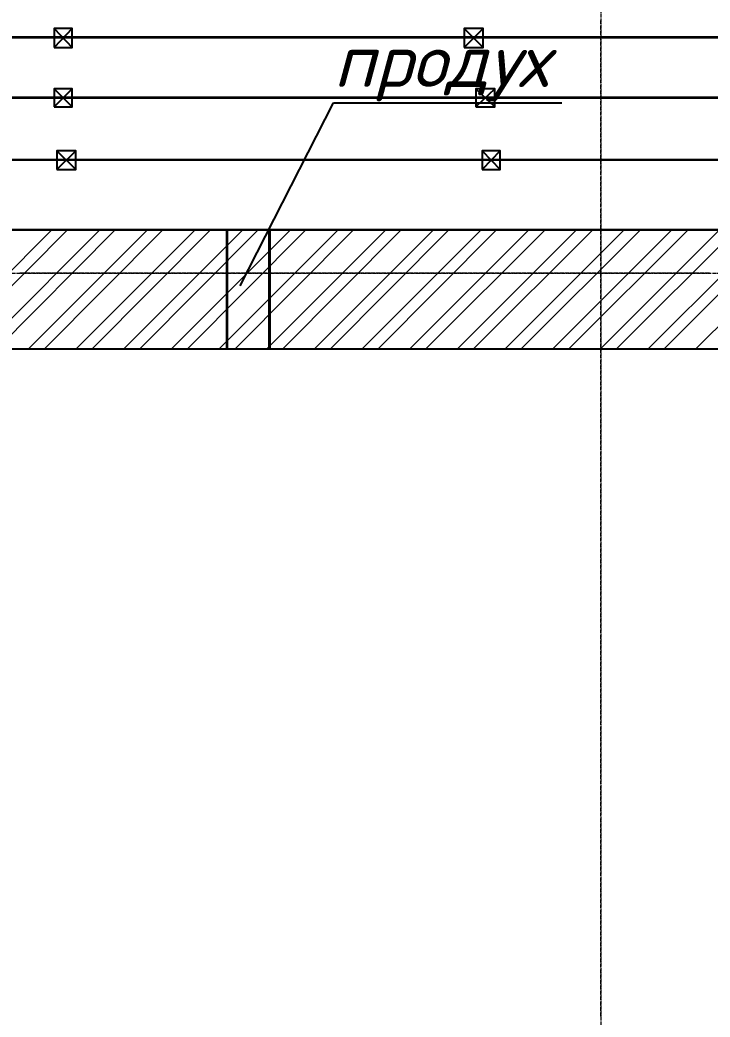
# Model space of a CAD drawing. Header units: millimetres. Extents: x -10178924 to 11692288, y -947381 to 58396.
# Drawn here: x 755523 to 758772, y -796094 to -791397 of the extents above; entities that cross this region are included whole.
import ezdxf

# ---------------------------------------------------------------- set-up
doc = ezdxf.new("R2010")
doc.units = ezdxf.units.MM
doc.linetypes.add('осевая', pattern=[50.8, 31.75, -6.35, 6.35, -6.35])
for name, color, linetype, lineweight in [('PDF _0', 7, 'Continuous', 9), ('перегородки нов.', 112, 'Continuous', 30), ('Размеры осевые', 153, 'Continuous', 9), ('Стены.1', 7, 'Continuous', 25), ('Текст 0.09', 250, 'Continuous', 5), ('ШТРИХОВКА', 252, 'Continuous', 15)]:
    doc.layers.add(name, color=color, linetype=linetype, lineweight=lineweight)
for name, color, linetype in [('PDF _ВК_В1', 5, 'Continuous'), ('PDF _ВК_Т3', 1, 'Continuous'), ('PDF _ВК_Т4', 6, 'Continuous'), ('PDF _перегородки нов.', 7, 'Continuous'), ('PDF _Стены.1', 7, 'Continuous')]:
    doc.layers.add(name, color=color, linetype=linetype)
doc.layers.add('PDF _Размеры осевые', color=7, linetype='Continuous', true_color=0x5d6970)
doc.layers.add('PDF _штриховка', color=7, linetype='Continuous', true_color=0x95834a)
doc.styles.add('НТПИ_ТИ', font='isocpeui.ttf', dxfattribs={"height": 250})

# ---------------------------------------------------------------- blocks, each defined once
blk = doc.blocks.new('A$C5282721b')
at = {"layer": 'ШТРИХОВКА', "ltscale": 100, "true_color": 0x000000, "transparency": 33554687}
h = blk.add_hatch(dxfattribs=at)
h.set_pattern_fill('ANSI31', color=18, scale=50)
h.set_pattern_definition([(45, (-79853.19, 25128.16), (-112.2532, 112.2532), [])])
h.paths.add_polyline_path([(30308.806, -10037.639), (30340.503, -10057.45), (30340.503, -9982.609)], flags=16)
h.paths.add_polyline_path([(29940.503, -9500.003), (30274.939, -9500.003), (30340.503, -9500.003), (30340.503, -8858.185), (29940.503, -8858.185)])
h.paths.add_polyline_path([(30340.503, -9510.106), (29940.503, -9505.804), (29940.503, -15302.111), (27792.557, -15302.111), (27792.557, -15862.111), (30500.503, -15862.111), (30500.503, -12156.906), (44179.391, -12156.906), (44179.391, -11596.906), (30340.503, -11596.906)])
at = {"layer": 'перегородки нов.', "color": 18, "ltscale": 100, "true_color": 0x000000, "transparency": 33554687}
for p, q in [((34140.503, -12156.906), (34140.503, -11596.906)), ((34340.503, -12156.906), (34340.503, -11596.906))]:
    blk.add_line(p, q, dxfattribs=at)
at = {"layer": 'Размеры осевые', "color": 251, "linetype": 'осевая', "ltscale": 0.5, "transparency": 33554687}
for p, q in [((35900, -19000), (35900, 1500)), ((-9750, -11800), (57900, -11800))]:
    blk.add_line(p, q, dxfattribs=at)
at = {"layer": 'Стены.1', "color": 18, "linetype": 'Continuous', "true_color": 0x000000, "transparency": 33554687, "flags": 128}
for points in [[(46664.121, -11596.906), (30340.503, -11596.906)], [(54269.391, -12156.906), (30500.503, -12156.906)]]:
    blk.add_lwpolyline(points, dxfattribs=at)
at = {"layer": 'Текст 0.09', "linetype": 'ByBlock', "lineweight": -2, "ltscale": 100, "transparency": 33554687}
blk.add_line((34639.973, -10997.574), (34640.333, -10997.574), dxfattribs=at)
blk.add_line((34639.973, -10997.574), (34640.333, -10997.574), dxfattribs=at)
for points in [[(34200.574, -11859.854), (34639.973, -10997.574)], [(34200.574, -11859.854), (34639.973, -10997.574)], [(34640.333, -10997.574), (35715.612, -10997.574)], [(34640.333, -10997.574), (35715.612, -10997.574)]]:
    blk.add_lwpolyline(points, dxfattribs=at)
at = {"layer": 'Текст 0.09', "ltscale": 100, "transparency": 33554687}
blk.add_solid([(34200.601, -11859.868), (34200.493, -11860.014), (34200.548, -11859.84)], dxfattribs=at)
blk.add_solid([(34200.601, -11859.868), (34200.493, -11860.014), (34200.548, -11859.84)], dxfattribs=at)
at = {"layer": 'Текст 0.09', "color": 7, "ltscale": 100, "transparency": 33554687, "insert": (34640.423, -10672.574), "char_height": 250, "attachment_point": 1, "style": 'НТПИ_ТИ'}
blk.add_mtext('продух', dxfattribs=at)
blk.add_mtext('продух', dxfattribs=at)

msp = doc.modelspace()

# ---------------------------------------------------------------- linework, layer by layer
at = {"layer": 'PDF _0', "lineweight": 25}
for points in [[(755683.6, -791526.3), (755768.2, -791526.3), (755768.2, -791437.4), (755683.6, -791437.4)], [(757614, -791526.3), (757702.9, -791526.3), (757702.9, -791437.4), (757614, -791437.4)], [(755683.6, -791805.7), (755768.2, -791805.7), (755768.2, -791721), (755683.6, -791721)], [(757669, -791805.7), (757757.9, -791805.7), (757757.9, -791721), (757669, -791721)], [(755696.3, -792102), (755785.2, -792102), (755785.2, -792013.1), (755696.3, -792013.1)], [(757698.7, -792102), (757783.3, -792102), (757783.3, -792013.1), (757698.7, -792013.1)]]:
    msp.add_lwpolyline(points, close=True, dxfattribs=at)
for points in [[(755683.6, -791437.4), (755768.2, -791526.3)], [(755768.3, -791437.4), (755683.6, -791526.3)], [(757614, -791437.4), (757702.9, -791526.3)], [(757702.9, -791437.4), (757614, -791526.3)], [(755683.6, -791721), (755768.2, -791805.7)], [(755768.3, -791721), (755683.6, -791805.7)], [(757669, -791721), (757757.9, -791805.7)], [(757757.9, -791721), (757669, -791805.7)], [(755696.3, -792013.1), (755785.2, -792102)], [(755785.2, -792013.1), (755696.3, -792102)], [(757698.7, -792013.1), (757783.3, -792102)], [(757783.3, -792013.1), (757698.7, -792102)]]:
    msp.add_lwpolyline(points, dxfattribs=at)
at = {"layer": 'PDF _ВК_В1', "lineweight": 30}
msp.add_lwpolyline([(768798.5, -792055.4), (767151.8, -792055.4), (749773.8, -792055.4)], dxfattribs=at)
at = {"layer": 'PDF _ВК_Т3', "lineweight": 35}
msp.add_lwpolyline([(768680, -791763.3), (767410, -791763.3), (749346.2, -791763.3)], dxfattribs=at)
at = {"layer": 'PDF _ВК_Т4', "lineweight": 35}
msp.add_lwpolyline([(767405.8, -791479.7), (749625.6, -791479.7)], dxfattribs=at)
at = {"layer": 'PDF _перегородки нов.', "lineweight": 30}
for points in [[(756496.4, -792948.7), (756496.4, -792385.6)], [(756695.4, -792948.7), (756695.4, -792385.6)]]:
    msp.add_lwpolyline(points, dxfattribs=at)
at = {"layer": 'PDF _Размеры осевые', "lineweight": 9}
for points in [[(758257.5, -791416.2), (758257.5, -791399.3)], [(758257.5, -791420.4), (758257.5, -791420.4)], [(758257.5, -791441.6), (758257.5, -791424.7)], [(758257.5, -791445.8), (758257.5, -791445.8)], [(758257.5, -791467), (758257.5, -791450.1)], [(758257.5, -791471.2), (758257.5, -791471.2)], [(758257.5, -791492.4), (758257.5, -791475.5)], [(758257.5, -791496.6), (758257.5, -791496.6)], [(758257.5, -791517.8), (758257.5, -791500.9)], [(758257.5, -791522), (758257.5, -791522)], [(758257.5, -791543.2), (758257.5, -791526.3)], [(758257.5, -791547.4), (758257.5, -791547.4)], [(758257.5, -791568.6), (758257.5, -791551.7)], [(758257.5, -791572.8), (758257.5, -791572.8)], [(758257.5, -791594), (758257.5, -791577.1)], [(758257.5, -791598.2), (758257.5, -791598.2)], [(758257.5, -791619.4), (758257.5, -791602.5)], [(758257.5, -791623.6), (758257.5, -791623.6)], [(758257.5, -791644.8), (758257.5, -791627.9)], [(758257.5, -791649), (758257.5, -791649)], [(758257.5, -791670.2), (758257.5, -791653.3)], [(758257.5, -791674.4), (758257.5, -791674.4)], [(758257.5, -791695.6), (758257.5, -791678.7)], [(758257.5, -791699.8), (758257.5, -791699.8)], [(758257.5, -791721), (758257.5, -791704.1)], [(758257.5, -791725.2), (758257.5, -791725.2)], [(758257.5, -791746.4), (758257.5, -791729.5)], [(758257.5, -791750.6), (758257.5, -791750.6)], [(758257.5, -791771.8), (758257.5, -791754.9)], [(758257.5, -791776), (758257.5, -791776)], [(758257.5, -791797.2), (758257.5, -791780.3)], [(758257.5, -791801.4), (758257.5, -791801.4)], [(758257.5, -791822.6), (758257.5, -791805.7)], [(758257.5, -791826.8), (758257.5, -791826.8)], [(758257.5, -791848), (758257.5, -791831.1)], [(758257.5, -791852.2), (758257.5, -791852.2)], [(758257.5, -791873.4), (758257.5, -791856.5)], [(758257.5, -791877.6), (758257.5, -791877.6)], [(758257.5, -791898.8), (758257.5, -791881.9)], [(758257.5, -791903), (758257.5, -791903)], [(758257.5, -791924.2), (758257.5, -791907.3)], [(758257.5, -791928.4), (758257.5, -791928.4)], [(758257.5, -791949.6), (758257.5, -791932.7)], [(758257.5, -791953.8), (758257.5, -791953.8)], [(758257.5, -791975), (758257.5, -791958.1)], [(758257.5, -791979.2), (758257.5, -791979.2)], [(758257.5, -792000.4), (758257.5, -791983.5)], [(758257.5, -792004.6), (758257.5, -792004.6)], [(758257.5, -792025.8), (758257.5, -792008.9)], [(758257.5, -792030), (758257.5, -792030)], [(758257.5, -792051.2), (758257.5, -792034.3)], [(758257.5, -792055.4), (758257.5, -792055.4)], [(758257.5, -792076.6), (758257.5, -792059.7)], [(758257.5, -792080.8), (758257.5, -792080.8)], [(758257.5, -792102), (758257.5, -792085.1)], [(758257.5, -792106.2), (758257.5, -792106.2)], [(758257.5, -792127.4), (758257.5, -792110.5)], [(758257.5, -792131.6), (758257.5, -792131.6)], [(758257.5, -792152.8), (758257.5, -792135.9)], [(758257.5, -792157), (758257.5, -792157)], [(758257.5, -792178.2), (758257.5, -792161.3)], [(758257.5, -792182.4), (758257.5, -792182.4)], [(758257.5, -792203.6), (758257.5, -792186.7)], [(758257.5, -792207.8), (758257.5, -792207.8)], [(758257.5, -792229), (758257.5, -792212.1)], [(758257.5, -792233.2), (758257.5, -792233.2)], [(758257.5, -792254.4), (758257.5, -792237.5)], [(758257.5, -792258.6), (758257.5, -792258.6)], [(758257.5, -792279.8), (758257.5, -792262.9)], [(758257.5, -792284), (758257.5, -792284)], [(758257.5, -792305.2), (758257.5, -792288.3)], [(758257.5, -792309.4), (758257.5, -792309.4)], [(758257.5, -792330.6), (758257.5, -792313.7)], [(758257.5, -792334.8), (758257.5, -792334.8)], [(758257.5, -792356), (758257.5, -792339.1)], [(758257.5, -792360.2), (758257.5, -792360.2)], [(758257.5, -792381.4), (758257.5, -792364.5)], [(758257.5, -792385.6), (758257.5, -792385.6)], [(758257.5, -792406.8), (758257.5, -792389.9)], [(758257.5, -792411), (758257.5, -792411)], [(758257.5, -792432.2), (758257.5, -792415.3)], [(758257.5, -792436.4), (758257.5, -792436.4)], [(758257.5, -792457.6), (758257.5, -792440.7)], [(758257.5, -792461.8), (758257.5, -792461.8)], [(758257.5, -792483), (758257.5, -792466.1)], [(758257.5, -792487.2), (758257.5, -792487.2)], [(758257.5, -792508.4), (758257.5, -792491.5)], [(758257.5, -792512.6), (758257.5, -792512.6)], [(758257.5, -792533.8), (758257.5, -792516.9)], [(758257.5, -792538), (758257.5, -792538)], [(758257.5, -792559.2), (758257.5, -792542.3)], [(755522.7, -792588.8), (755527, -792588.8), (755543.9, -792588.8)], [(755548.1, -792588.8), (755552.4, -792588.8), (755569.3, -792588.8)], [(755573.5, -792588.8), (755577.8, -792588.8), (755594.7, -792588.8)], [(755598.9, -792588.8), (755603.2, -792588.8), (755620.1, -792588.8)], [(755624.3, -792588.8), (755628.6, -792588.8), (755645.5, -792588.8)], [(755649.7, -792588.8), (755654, -792588.8), (755670.9, -792588.8)], [(755675.1, -792588.8), (755679.4, -792588.8), (755696.3, -792588.8)], [(755700.5, -792588.8), (755704.8, -792588.8), (755721.7, -792588.8)], [(755725.9, -792588.8), (755730.2, -792588.8), (755747.1, -792588.8)], [(755751.3, -792588.8), (755755.6, -792588.8), (755772.5, -792588.8)], [(755776.7, -792588.8), (755781, -792588.8), (755797.9, -792588.8)], [(755802.1, -792588.8), (755806.4, -792588.8), (755823.3, -792588.8)], [(755827.5, -792588.8), (755831.8, -792588.8), (755848.7, -792588.8)], [(755852.9, -792588.8), (755857.2, -792588.8), (755874.1, -792588.8)], [(755878.3, -792588.8), (755882.6, -792588.8), (755899.5, -792588.8)], [(755903.7, -792588.8), (755908, -792588.8), (755924.9, -792588.8)], [(755929.1, -792588.8), (755933.4, -792588.8), (755950.3, -792588.8)], [(755954.5, -792588.8), (755958.8, -792588.8), (755975.7, -792588.8)], [(755979.9, -792588.8), (755984.2, -792588.8), (756001.1, -792588.8)], [(756005.3, -792588.8), (756009.6, -792588.8), (756026.5, -792588.8)], [(756030.7, -792588.8), (756035, -792588.8), (756051.9, -792588.8)], [(756056.1, -792588.8), (756060.4, -792588.8), (756077.3, -792588.8)], [(756081.5, -792588.8), (756085.8, -792588.8), (756102.7, -792588.8)], [(756106.9, -792588.8), (756111.2, -792588.8), (756128.1, -792588.8)], [(756132.3, -792588.8), (756136.6, -792588.8), (756153.5, -792588.8)], [(756157.7, -792588.8), (756162, -792588.8), (756178.9, -792588.8)], [(756183.1, -792588.8), (756187.4, -792588.8), (756204.3, -792588.8)], [(756208.5, -792588.8), (756212.8, -792588.8), (756229.7, -792588.8)], [(756233.9, -792588.8), (756238.2, -792588.8), (756255.1, -792588.8)], [(756259.3, -792588.8), (756263.6, -792588.8), (756280.5, -792588.8)], [(756284.7, -792588.8), (756289, -792588.8), (756305.9, -792588.8)], [(756310.1, -792588.8), (756314.4, -792588.8), (756331.3, -792588.8)], [(756335.5, -792588.8), (756339.8, -792588.8), (756356.7, -792588.8)], [(756360.9, -792588.8), (756365.2, -792588.8), (756382.1, -792588.8)], [(756386.3, -792588.8), (756390.6, -792588.8), (756407.5, -792588.8)], [(756411.7, -792588.8), (756416, -792588.8), (756432.9, -792588.8)], [(756437.1, -792588.8), (756441.4, -792588.8), (756458.3, -792588.8)], [(756462.5, -792588.8), (756466.8, -792588.8), (756483.7, -792588.8)], [(756487.9, -792588.8), (756492.2, -792588.8), (756509.1, -792588.8)], [(756513.3, -792588.8), (756517.6, -792588.8), (756534.5, -792588.8)], [(756538.7, -792588.8), (756543, -792588.8), (756559.9, -792588.8)], [(756564.1, -792588.8), (756568.4, -792588.8), (756585.3, -792588.8)], [(756589.5, -792588.8), (756593.8, -792588.8), (756610.7, -792588.8)], [(756614.9, -792588.8), (756619.2, -792588.8), (756636.1, -792588.8)], [(756640.3, -792588.8), (756644.6, -792588.8), (756661.5, -792588.8)], [(756665.7, -792588.8), (756670, -792588.8), (756686.9, -792588.8)], [(756691.1, -792588.8), (756695.4, -792588.8), (756712.3, -792588.8)], [(756716.5, -792588.8), (756720.8, -792588.8), (756737.7, -792588.8)], [(756741.9, -792588.8), (756746.2, -792588.8), (756763.1, -792588.8)], [(756767.3, -792588.8), (756771.6, -792588.8), (756788.5, -792588.8)], [(756792.7, -792588.8), (756797, -792588.8), (756813.9, -792588.8)], [(756818.1, -792588.8), (756822.4, -792588.8), (756839.3, -792588.8)], [(756843.5, -792588.8), (756847.8, -792588.8), (756864.7, -792588.8)], [(756868.9, -792588.8), (756873.2, -792588.8), (756890.1, -792588.8)], [(756894.3, -792588.8), (756898.6, -792588.8), (756915.5, -792588.8)], [(756919.7, -792588.8), (756924, -792588.8), (756940.9, -792588.8)], [(756945.1, -792588.8), (756949.4, -792588.8), (756966.3, -792588.8)], [(756970.5, -792588.8), (756974.8, -792588.8), (756991.7, -792588.8)], [(756995.9, -792588.8), (757000.2, -792588.8), (757017.1, -792588.8)], [(757021.3, -792588.8), (757025.6, -792588.8), (757042.5, -792588.8)], [(757046.7, -792588.8), (757051, -792588.8), (757067.9, -792588.8)], [(757072.1, -792588.8), (757076.4, -792588.8), (757093.3, -792588.8)], [(757097.5, -792588.8), (757101.8, -792588.8), (757118.7, -792588.8)], [(757122.9, -792588.8), (757127.2, -792588.8), (757144.1, -792588.8)], [(757148.3, -792588.8), (757152.6, -792588.8), (757169.5, -792588.8)], [(757173.7, -792588.8), (757178, -792588.8), (757194.9, -792588.8)], [(757199.1, -792588.8), (757203.4, -792588.8), (757220.3, -792588.8)], [(757224.5, -792588.8), (757228.8, -792588.8), (757245.7, -792588.8)], [(757249.9, -792588.8), (757254.2, -792588.8), (757271.1, -792588.8)], [(757275.3, -792588.8), (757279.6, -792588.8), (757296.5, -792588.8)], [(757300.7, -792588.8), (757305, -792588.8), (757321.9, -792588.8)], [(757326.1, -792588.8), (757330.4, -792588.8), (757347.3, -792588.8)], [(757351.5, -792588.8), (757355.8, -792588.8), (757372.7, -792588.8)], [(757376.9, -792588.8), (757381.2, -792588.8), (757398.1, -792588.8)], [(757402.3, -792588.8), (757406.6, -792588.8), (757423.5, -792588.8)], [(757427.7, -792588.8), (757432, -792588.8), (757448.9, -792588.8)], [(757453.1, -792588.8), (757457.4, -792588.8), (757474.3, -792588.8)], [(757478.5, -792588.8), (757482.8, -792588.8), (757499.7, -792588.8)], [(757503.9, -792588.8), (757508.2, -792588.8), (757525.1, -792588.8)], [(757529.3, -792588.8), (757533.6, -792588.8), (757550.5, -792588.8)], [(757554.7, -792588.8), (757559, -792588.8), (757575.9, -792588.8)], [(757580.1, -792588.8), (757584.4, -792588.8), (757601.3, -792588.8)], [(757605.5, -792588.8), (757609.8, -792588.8), (757626.7, -792588.8)], [(757630.9, -792588.8), (757635.2, -792588.8), (757652.1, -792588.8)], [(757656.3, -792588.8), (757660.6, -792588.8), (757677.5, -792588.8)], [(757681.7, -792588.8), (757686, -792588.8), (757702.9, -792588.8)], [(757707.1, -792588.8), (757711.4, -792588.8), (757728.3, -792588.8)], [(757732.5, -792588.8), (757736.8, -792588.8), (757753.7, -792588.8)], [(757757.9, -792588.8), (757762.2, -792588.8), (757779.1, -792588.8)], [(757783.3, -792588.8), (757787.6, -792588.8), (757804.5, -792588.8)], [(757808.7, -792588.8), (757813, -792588.8), (757829.9, -792588.8)], [(757834.1, -792588.8), (757838.4, -792588.8), (757855.3, -792588.8)], [(757859.5, -792588.8), (757863.8, -792588.8), (757880.7, -792588.8)], [(757884.9, -792588.8), (757889.2, -792588.8), (757906.1, -792588.8)], [(757910.3, -792588.8), (757914.6, -792588.8), (757931.5, -792588.8)], [(757935.7, -792588.8), (757940, -792588.8), (757956.9, -792588.8)], [(757961.1, -792588.8), (757965.4, -792588.8), (757982.3, -792588.8)], [(757986.5, -792588.8), (757990.8, -792588.8), (758007.7, -792588.8)], [(758011.9, -792588.8), (758016.2, -792588.8), (758033.1, -792588.8)], [(758037.3, -792588.8), (758041.6, -792588.8), (758058.5, -792588.8)], [(758062.7, -792588.8), (758067, -792588.8), (758083.9, -792588.8)], [(758088.1, -792588.8), (758092.4, -792588.8), (758109.3, -792588.8)], [(758113.5, -792588.8), (758117.8, -792588.8), (758134.7, -792588.8)], [(758138.9, -792588.8), (758143.2, -792588.8), (758160.1, -792588.8)], [(758164.3, -792588.8), (758168.6, -792588.8), (758185.5, -792588.8)], [(758189.7, -792588.8), (758194, -792588.8), (758210.9, -792588.8)], [(758215.1, -792588.8), (758219.4, -792588.8), (758236.3, -792588.8)], [(758240.5, -792588.8), (758244.8, -792588.8), (758261.7, -792588.8)], [(758257.5, -792563.4), (758257.5, -792563.4)], [(758257.5, -792584.6), (758257.5, -792567.7)], [(758257.5, -792588.8), (758257.5, -792588.8)], [(758257.5, -792610), (758257.5, -792593.1)], [(758265.9, -792588.8), (758270.2, -792588.8), (758287.1, -792588.8)], [(758291.3, -792588.8), (758295.6, -792588.8), (758312.5, -792588.8)], [(758316.7, -792588.8), (758321, -792588.8), (758337.9, -792588.8)], [(758342.1, -792588.8), (758346.4, -792588.8), (758363.3, -792588.8)], [(758367.5, -792588.8), (758371.8, -792588.8), (758388.7, -792588.8)], [(758392.9, -792588.8), (758397.2, -792588.8), (758414.1, -792588.8)], [(758418.3, -792588.8), (758422.6, -792588.8), (758439.5, -792588.8)], [(758443.7, -792588.8), (758448, -792588.8), (758464.9, -792588.8)], [(758469.1, -792588.8), (758473.4, -792588.8), (758490.3, -792588.8)], [(758494.5, -792588.8), (758498.8, -792588.8), (758515.7, -792588.8)], [(758519.9, -792588.8), (758524.2, -792588.8), (758541.1, -792588.8)], [(758545.3, -792588.8), (758549.6, -792588.8), (758566.5, -792588.8)], [(758570.7, -792588.8), (758575, -792588.8), (758591.9, -792588.8)], [(758596.1, -792588.8), (758600.4, -792588.8), (758617.3, -792588.8)], [(758621.5, -792588.8), (758625.8, -792588.8), (758642.7, -792588.8)], [(758646.9, -792588.8), (758651.2, -792588.8), (758668.1, -792588.8)], [(758672.3, -792588.8), (758676.6, -792588.8), (758693.5, -792588.8)], [(758697.7, -792588.8), (758702, -792588.8), (758718.9, -792588.8)], [(758723.1, -792588.8), (758727.4, -792588.8), (758744.3, -792588.8)], [(758748.5, -792588.8), (758752.8, -792588.8), (758769.7, -792588.8)], [(758257.5, -792614.2), (758257.5, -792614.2)], [(758257.5, -792635.4), (758257.5, -792618.5)], [(758257.5, -792639.6), (758257.5, -792639.6)], [(758257.5, -792660.8), (758257.5, -792643.9)], [(758257.5, -792665), (758257.5, -792665)], [(758257.5, -792686.2), (758257.5, -792669.3)], [(758257.5, -792690.4), (758257.5, -792690.4)], [(758257.5, -792711.6), (758257.5, -792694.7)], [(758257.5, -792715.8), (758257.5, -792715.8)], [(758257.5, -792737), (758257.5, -792720.1)], [(758257.5, -792741.2), (758257.5, -792741.2)], [(758257.5, -792762.4), (758257.5, -792745.5)], [(758257.5, -792766.6), (758257.5, -792766.6)], [(758257.5, -792787.8), (758257.5, -792770.9)], [(758257.5, -792792), (758257.5, -792792)], [(758257.5, -792813.2), (758257.5, -792796.3)], [(758257.5, -792817.4), (758257.5, -792817.4)], [(758257.5, -792838.6), (758257.5, -792821.7)], [(758257.5, -792842.8), (758257.5, -792842.8)], [(758257.5, -792864), (758257.5, -792847.1)], [(758257.5, -792868.2), (758257.5, -792868.2)], [(758257.5, -792889.4), (758257.5, -792872.5)], [(758257.5, -792893.6), (758257.5, -792893.6)], [(758257.5, -792914.8), (758257.5, -792897.9)], [(758257.5, -792919), (758257.5, -792919)], [(758257.5, -792940.2), (758257.5, -792923.3)], [(758257.5, -792944.4), (758257.5, -792944.4)], [(758257.5, -792965.6), (758257.5, -792948.7)], [(758257.5, -792969.8), (758257.5, -792969.8)], [(758257.5, -792991), (758257.5, -792974.1)], [(758257.5, -792995.2), (758257.5, -792995.2)], [(758257.5, -793016.4), (758257.5, -792999.5)], [(758257.5, -793020.6), (758257.5, -793020.6)], [(758257.5, -793041.8), (758257.5, -793024.9)], [(758257.5, -793046), (758257.5, -793046)], [(758257.5, -793067.2), (758257.5, -793050.3)], [(758257.5, -793071.4), (758257.5, -793071.4)], [(758257.5, -793092.6), (758257.5, -793075.7)], [(758257.5, -793096.8), (758257.5, -793096.8)], [(758257.5, -793118), (758257.5, -793101.1)], [(758257.5, -793122.2), (758257.5, -793122.2)], [(758257.5, -793143.4), (758257.5, -793126.5)], [(758257.5, -793147.6), (758257.5, -793147.6)], [(758257.5, -793168.8), (758257.5, -793151.9)], [(758257.5, -793173), (758257.5, -793173)], [(758257.5, -793194.2), (758257.5, -793177.3)], [(758257.5, -793198.4), (758257.5, -793198.4)], [(758257.5, -793219.6), (758257.5, -793202.7)], [(758257.5, -793223.8), (758257.5, -793223.8)], [(758257.5, -793245), (758257.5, -793228.1)], [(758257.5, -793249.2), (758257.5, -793249.2)], [(758257.5, -793270.4), (758257.5, -793253.5)], [(758257.5, -793274.6), (758257.5, -793274.6)], [(758257.5, -793295.8), (758257.5, -793278.9)], [(758257.5, -793300), (758257.5, -793300)], [(758257.5, -793321.2), (758257.5, -793304.3)], [(758257.5, -793325.4), (758257.5, -793325.4)], [(758257.5, -793346.6), (758257.5, -793329.7)], [(758257.5, -793350.8), (758257.5, -793350.8)], [(758257.5, -793372), (758257.5, -793355.1)], [(758257.5, -793376.2), (758257.5, -793376.2)], [(758257.5, -793397.4), (758257.5, -793380.5)], [(758257.5, -793401.6), (758257.5, -793401.6)], [(758257.5, -793422.8), (758257.5, -793405.9)], [(758257.5, -793427), (758257.5, -793427)], [(758257.5, -793448.2), (758257.5, -793431.3)], [(758257.5, -793452.4), (758257.5, -793452.4)], [(758257.5, -793473.6), (758257.5, -793456.7)], [(758257.5, -793477.8), (758257.5, -793477.8)], [(758257.5, -793499), (758257.5, -793482.1)], [(758257.5, -793503.2), (758257.5, -793503.2)], [(758257.5, -793524.4), (758257.5, -793507.5)], [(758257.5, -793528.6), (758257.5, -793528.6)], [(758257.5, -793549.8), (758257.5, -793532.9)], [(758257.5, -793554), (758257.5, -793554)], [(758257.5, -793575.2), (758257.5, -793558.3)], [(758257.5, -793579.4), (758257.5, -793579.4)], [(758257.5, -793600.6), (758257.5, -793583.7)], [(758257.5, -793604.8), (758257.5, -793604.8)], [(758257.5, -793626), (758257.5, -793609.1)], [(758257.5, -793630.2), (758257.5, -793630.2)], [(758257.5, -793651.4), (758257.5, -793634.5)], [(758257.5, -793655.6), (758257.5, -793655.6)], [(758257.5, -793676.8), (758257.5, -793659.9)], [(758257.5, -793681), (758257.5, -793681)], [(758257.5, -793702.2), (758257.5, -793685.3)], [(758257.5, -793706.4), (758257.5, -793706.4)], [(758257.5, -793727.6), (758257.5, -793710.7)], [(758257.5, -793731.8), (758257.5, -793731.8)], [(758257.5, -793753), (758257.5, -793736.1)], [(758257.5, -793757.2), (758257.5, -793757.2)], [(758257.5, -793778.4), (758257.5, -793761.5)], [(758257.5, -793782.6), (758257.5, -793782.6)], [(758257.5, -793803.8), (758257.5, -793786.9)], [(758257.5, -793808), (758257.5, -793808)], [(758257.5, -793829.2), (758257.5, -793812.3)], [(758257.5, -793833.4), (758257.5, -793833.4)], [(758257.5, -793854.6), (758257.5, -793837.7)], [(758257.5, -793858.8), (758257.5, -793858.8)], [(758257.5, -793880), (758257.5, -793863.1)], [(758257.5, -793884.2), (758257.5, -793884.2)], [(758257.5, -793905.4), (758257.5, -793888.5)], [(758257.5, -793909.6), (758257.5, -793909.6)], [(758257.5, -793930.8), (758257.5, -793913.9)], [(758257.5, -793935), (758257.5, -793935)], [(758257.5, -793956.2), (758257.5, -793939.3)], [(758257.5, -793960.4), (758257.5, -793960.4)], [(758257.5, -793981.6), (758257.5, -793964.7)], [(758257.5, -793985.8), (758257.5, -793985.8)], [(758257.5, -794007), (758257.5, -793990.1)], [(758257.5, -794011.2), (758257.5, -794011.2)], [(758257.5, -794032.4), (758257.5, -794015.5)], [(758257.5, -794036.6), (758257.5, -794036.6)], [(758257.5, -794057.8), (758257.5, -794040.9)], [(758257.5, -794062), (758257.5, -794062)], [(758257.5, -794083.2), (758257.5, -794066.3)], [(758257.5, -794087.4), (758257.5, -794087.4)], [(758257.5, -794108.6), (758257.5, -794091.7)], [(758257.5, -794112.8), (758257.5, -794112.8)], [(758257.5, -794134), (758257.5, -794117.1)], [(758257.5, -794138.2), (758257.5, -794138.2)], [(758257.5, -794159.4), (758257.5, -794142.5)], [(758257.5, -794163.6), (758257.5, -794163.6)], [(758257.5, -794184.8), (758257.5, -794167.9)], [(758257.5, -794189), (758257.5, -794189)], [(758257.5, -794210.2), (758257.5, -794193.3)], [(758257.5, -794214.4), (758257.5, -794214.4)], [(758257.5, -794235.6), (758257.5, -794218.7)], [(758257.5, -794239.8), (758257.5, -794239.8)], [(758257.5, -794261), (758257.5, -794244.1)], [(758257.5, -794265.2), (758257.5, -794265.2)], [(758257.5, -794286.4), (758257.5, -794269.5)], [(758257.5, -794290.6), (758257.5, -794290.6)], [(758257.5, -794311.8), (758257.5, -794294.9)], [(758257.5, -794316), (758257.5, -794316)], [(758257.5, -794337.2), (758257.5, -794320.3)], [(758257.5, -794341.4), (758257.5, -794341.4)], [(758257.5, -794362.6), (758257.5, -794345.7)], [(758257.5, -794366.8), (758257.5, -794366.8)], [(758257.5, -794388), (758257.5, -794371.1)], [(758257.5, -794392.2), (758257.5, -794392.2)], [(758257.5, -794413.4), (758257.5, -794396.5)], [(758257.5, -794417.6), (758257.5, -794417.6)], [(758257.5, -794438.8), (758257.5, -794421.9)], [(758257.5, -794443), (758257.5, -794443)], [(758257.5, -794464.2), (758257.5, -794447.3)], [(758257.5, -794468.4), (758257.5, -794468.4)], [(758257.5, -794489.6), (758257.5, -794472.7)], [(758257.5, -794493.8), (758257.5, -794493.8)], [(758257.5, -794515), (758257.5, -794498.1)], [(758257.5, -794519.2), (758257.5, -794519.2)], [(758257.5, -794540.4), (758257.5, -794523.5)], [(758257.5, -794544.6), (758257.5, -794544.6)], [(758257.5, -794565.8), (758257.5, -794548.9)], [(758257.5, -794570), (758257.5, -794570)], [(758257.5, -794591.2), (758257.5, -794574.3)], [(758257.5, -794595.4), (758257.5, -794595.4)], [(758257.5, -794616.6), (758257.5, -794599.7)], [(758257.5, -794620.8), (758257.5, -794620.8)], [(758257.5, -794642), (758257.5, -794625.1)], [(758257.5, -794646.2), (758257.5, -794646.2)], [(758257.5, -794667.4), (758257.5, -794650.5)], [(758257.5, -794671.6), (758257.5, -794671.6)], [(758257.5, -794692.8), (758257.5, -794675.9)], [(758257.5, -794697), (758257.5, -794697)], [(758257.5, -794718.2), (758257.5, -794701.3)], [(758257.5, -794722.4), (758257.5, -794722.4)], [(758257.5, -794743.6), (758257.5, -794726.7)], [(758257.5, -794747.8), (758257.5, -794747.8)], [(758257.5, -794769), (758257.5, -794752.1)], [(758257.5, -794773.2), (758257.5, -794773.2)], [(758257.5, -794794.4), (758257.5, -794777.5)], [(758257.5, -794798.6), (758257.5, -794798.6)], [(758257.5, -794819.8), (758257.5, -794802.9)], [(758257.5, -794824), (758257.5, -794824)], [(758257.5, -794845.2), (758257.5, -794828.3)], [(758257.5, -794849.4), (758257.5, -794849.4)], [(758257.5, -794870.6), (758257.5, -794853.7)], [(758257.5, -794874.8), (758257.5, -794874.8)], [(758257.5, -794896), (758257.5, -794879.1)], [(758257.5, -794900.2), (758257.5, -794900.2)], [(758257.5, -794921.4), (758257.5, -794904.5)], [(758257.5, -794925.6), (758257.5, -794925.6)], [(758257.5, -794946.8), (758257.5, -794929.9)], [(758257.5, -794951), (758257.5, -794951)], [(758257.5, -794972.2), (758257.5, -794955.3)], [(758257.5, -794976.4), (758257.5, -794976.4)], [(758257.5, -794997.6), (758257.5, -794980.7)], [(758257.5, -795001.8), (758257.5, -795001.8)], [(758257.5, -795023), (758257.5, -795006.1)], [(758257.5, -795027.2), (758257.5, -795027.2)], [(758257.5, -795048.4), (758257.5, -795031.5)], [(758257.5, -795052.6), (758257.5, -795052.6)], [(758257.5, -795073.8), (758257.5, -795056.9)], [(758257.5, -795078), (758257.5, -795078)], [(758257.5, -795099.2), (758257.5, -795082.3)], [(758257.5, -795103.4), (758257.5, -795103.4)], [(758257.5, -795124.6), (758257.5, -795107.7)], [(758257.5, -795128.8), (758257.5, -795128.8)], [(758257.5, -795150), (758257.5, -795133.1)], [(758257.5, -795154.2), (758257.5, -795154.2)], [(758257.5, -795175.4), (758257.5, -795158.5)], [(758257.5, -795179.6), (758257.5, -795179.6)], [(758257.5, -795200.8), (758257.5, -795183.9)], [(758257.5, -795205), (758257.5, -795205)], [(758257.5, -795226.2), (758257.5, -795209.3)], [(758257.5, -795230.4), (758257.5, -795230.4)], [(758257.5, -795251.6), (758257.5, -795234.7)], [(758257.5, -795255.8), (758257.5, -795255.8)], [(758257.5, -795277), (758257.5, -795260.1)], [(758257.5, -795281.2), (758257.5, -795281.2)], [(758257.5, -795302.4), (758257.5, -795285.5)], [(758257.5, -795306.6), (758257.5, -795306.6)], [(758257.5, -795327.8), (758257.5, -795310.9)], [(758257.5, -795332), (758257.5, -795332)], [(758257.5, -795353.2), (758257.5, -795336.3)], [(758257.5, -795357.4), (758257.5, -795357.4)], [(758257.5, -795378.6), (758257.5, -795361.7)], [(758257.5, -795382.8), (758257.5, -795382.8)], [(758257.5, -795404), (758257.5, -795387.1)], [(758257.5, -795408.2), (758257.5, -795408.2)], [(758257.5, -795429.4), (758257.5, -795412.5)], [(758257.5, -795433.7), (758257.5, -795433.7)], [(758257.5, -795454.8), (758257.5, -795437.9)], [(758257.5, -795459.1), (758257.5, -795459.1)], [(758257.5, -795480.2), (758257.5, -795463.3)], [(758257.5, -795484.4), (758257.5, -795484.4)], [(758257.5, -795505.6), (758257.5, -795488.7)], [(758257.5, -795509.8), (758257.5, -795509.8)], [(758257.5, -795531), (758257.5, -795514.1)], [(758257.5, -795535.2), (758257.5, -795535.2)], [(758257.5, -795556.4), (758257.5, -795539.5)], [(758257.5, -795560.7), (758257.5, -795560.7)], [(758257.5, -795581.8), (758257.5, -795564.9)], [(758257.5, -795586.1), (758257.5, -795586.1)], [(758257.5, -795607.2), (758257.5, -795590.3)], [(758257.5, -795611.4), (758257.5, -795611.4)], [(758257.5, -795632.6), (758257.5, -795615.7)], [(758257.5, -795636.8), (758257.5, -795636.8)], [(758257.5, -795658), (758257.5, -795641.1)], [(758257.5, -795662.3), (758257.5, -795662.3)], [(758257.5, -795683.4), (758257.5, -795666.5)], [(758257.5, -795687.7), (758257.5, -795687.7)], [(758257.5, -795708.8), (758257.5, -795691.9)], [(758257.5, -795713.1), (758257.5, -795713.1)], [(758257.5, -795734.2), (758257.5, -795717.3)], [(758257.5, -795738.4), (758257.5, -795738.4)], [(758257.5, -795759.6), (758257.5, -795742.7)], [(758257.5, -795763.8), (758257.5, -795763.8)], [(758257.5, -795785), (758257.5, -795768.1)], [(758257.5, -795789.3), (758257.5, -795789.3)], [(758257.5, -795810.4), (758257.5, -795793.5)], [(758257.5, -795814.7), (758257.5, -795814.7)], [(758257.5, -795835.8), (758257.5, -795818.9)], [(758257.5, -795840.1), (758257.5, -795840.1)], [(758257.5, -795861.2), (758257.5, -795844.3)], [(758257.5, -795865.5), (758257.5, -795865.5)], [(758257.5, -795886.6), (758257.5, -795869.7)], [(758257.5, -795890.9), (758257.5, -795890.9)], [(758257.5, -795912), (758257.5, -795895.1)], [(758257.5, -795916.3), (758257.5, -795916.3)], [(758257.5, -795937.4), (758257.5, -795920.5)], [(758257.5, -795941.7), (758257.5, -795941.7)], [(758257.5, -795962.8), (758257.5, -795945.9)], [(758257.5, -795967.1), (758257.5, -795967.1)], [(758257.5, -795988.2), (758257.5, -795971.3)], [(758257.5, -795992.5), (758257.5, -795992.5)], [(758257.5, -796013.6), (758257.5, -795996.7)], [(758257.5, -796017.9), (758257.5, -796017.9)], [(758257.5, -796039), (758257.5, -796022.1)], [(758257.5, -796043.3), (758257.5, -796043.3)], [(758257.5, -796064.4), (758257.5, -796047.5)], [(758257.5, -796068.7), (758257.5, -796068.7)], [(758257.5, -796089.8), (758257.5, -796072.9)]]:
    msp.add_lwpolyline(points, dxfattribs=at)
at = {"layer": 'PDF _Стены.1', "lineweight": 25}
for points in [[(769018.7, -792385.6), (752695.5, -792385.6)], [(776626, -792948.7), (752856.7, -792948.7)]]:
    msp.add_lwpolyline(points, dxfattribs=at)
at = {"layer": 'PDF _штриховка', "color": 251, "lineweight": 5, "true_color": 0x636466}
for points in [[(755188.3, -792948.7), (755747.1, -792385.6)], [(755412.7, -792948.7), (755971.4, -792385.6)], [(755637, -792948.7), (756195.8, -792385.6)], [(755861.4, -792948.7), (756420.2, -792385.6)], [(756085.8, -792948.7), (756644.5, -792385.6)], [(756310.1, -792948.7), (756868.9, -792385.6)], [(756534.5, -792948.7), (757093.3, -792385.6)], [(756758.9, -792948.7), (757317.6, -792385.6)], [(756983.2, -792948.7), (757542, -792385.6)], [(757207.6, -792948.7), (757766.4, -792385.6)], [(757432, -792948.7), (757995, -792385.6)], [(757656.3, -792948.7), (758219.3, -792385.6)], [(757880.7, -792948.7), (758443.7, -792385.6)], [(758105.1, -792948.7), (758668.1, -792385.6)], [(758329.4, -792948.7), (758892.5, -792385.6)], [(758553.8, -792948.7), (759116.8, -792385.6)]]:
    msp.add_lwpolyline(points, dxfattribs=at)

# ---------------------------------------------------------------- block references
msp.add_blockref('A$C5282721b', (722358.6, -780790.4))

doc.saveas('drawing.dxf')
